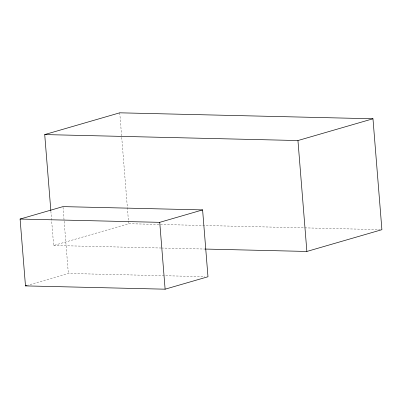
<?xml version="1.0" encoding="UTF-8"?>
<svg xmlns="http://www.w3.org/2000/svg" width="402" height="402" viewBox="0 0 402 402"><rect width="100%" height="100%" fill="white"/><g stroke="black" fill="none" stroke-linecap="round" stroke-linejoin="round"><path stroke-width="0.3" stroke-dasharray="2.01 1.51" d="M50.883 211.216L53.642 245.486L128.67 223.723L380.021 229.642M26.668 285.551L68.35 273.466L204.849 276.676M53.642 245.486L160.825 248.009M161.453 248.024L205.332 249.059M119.746 112.816L128.419 220.608M128.469 221.231L128.67 223.723M63.019 207.241L68.35 273.466"/><path stroke-width="0.6" d="M50.833 210.593L44.717 134.575L119.746 112.816L372.976 118.776L381.9 229.688L306.872 251.451L205.332 249.059M20.1 219.05L62.968 206.618L202.603 209.904L207.98 276.752L165.111 289.184L25.477 285.897L20.1 219.05L159.735 222.336L202.603 209.904M44.717 134.575L297.947 140.539L372.976 118.776M25.477 285.897L26.668 285.551M297.947 140.539L306.872 251.451M159.735 222.336L165.111 289.184"/></g></svg>
